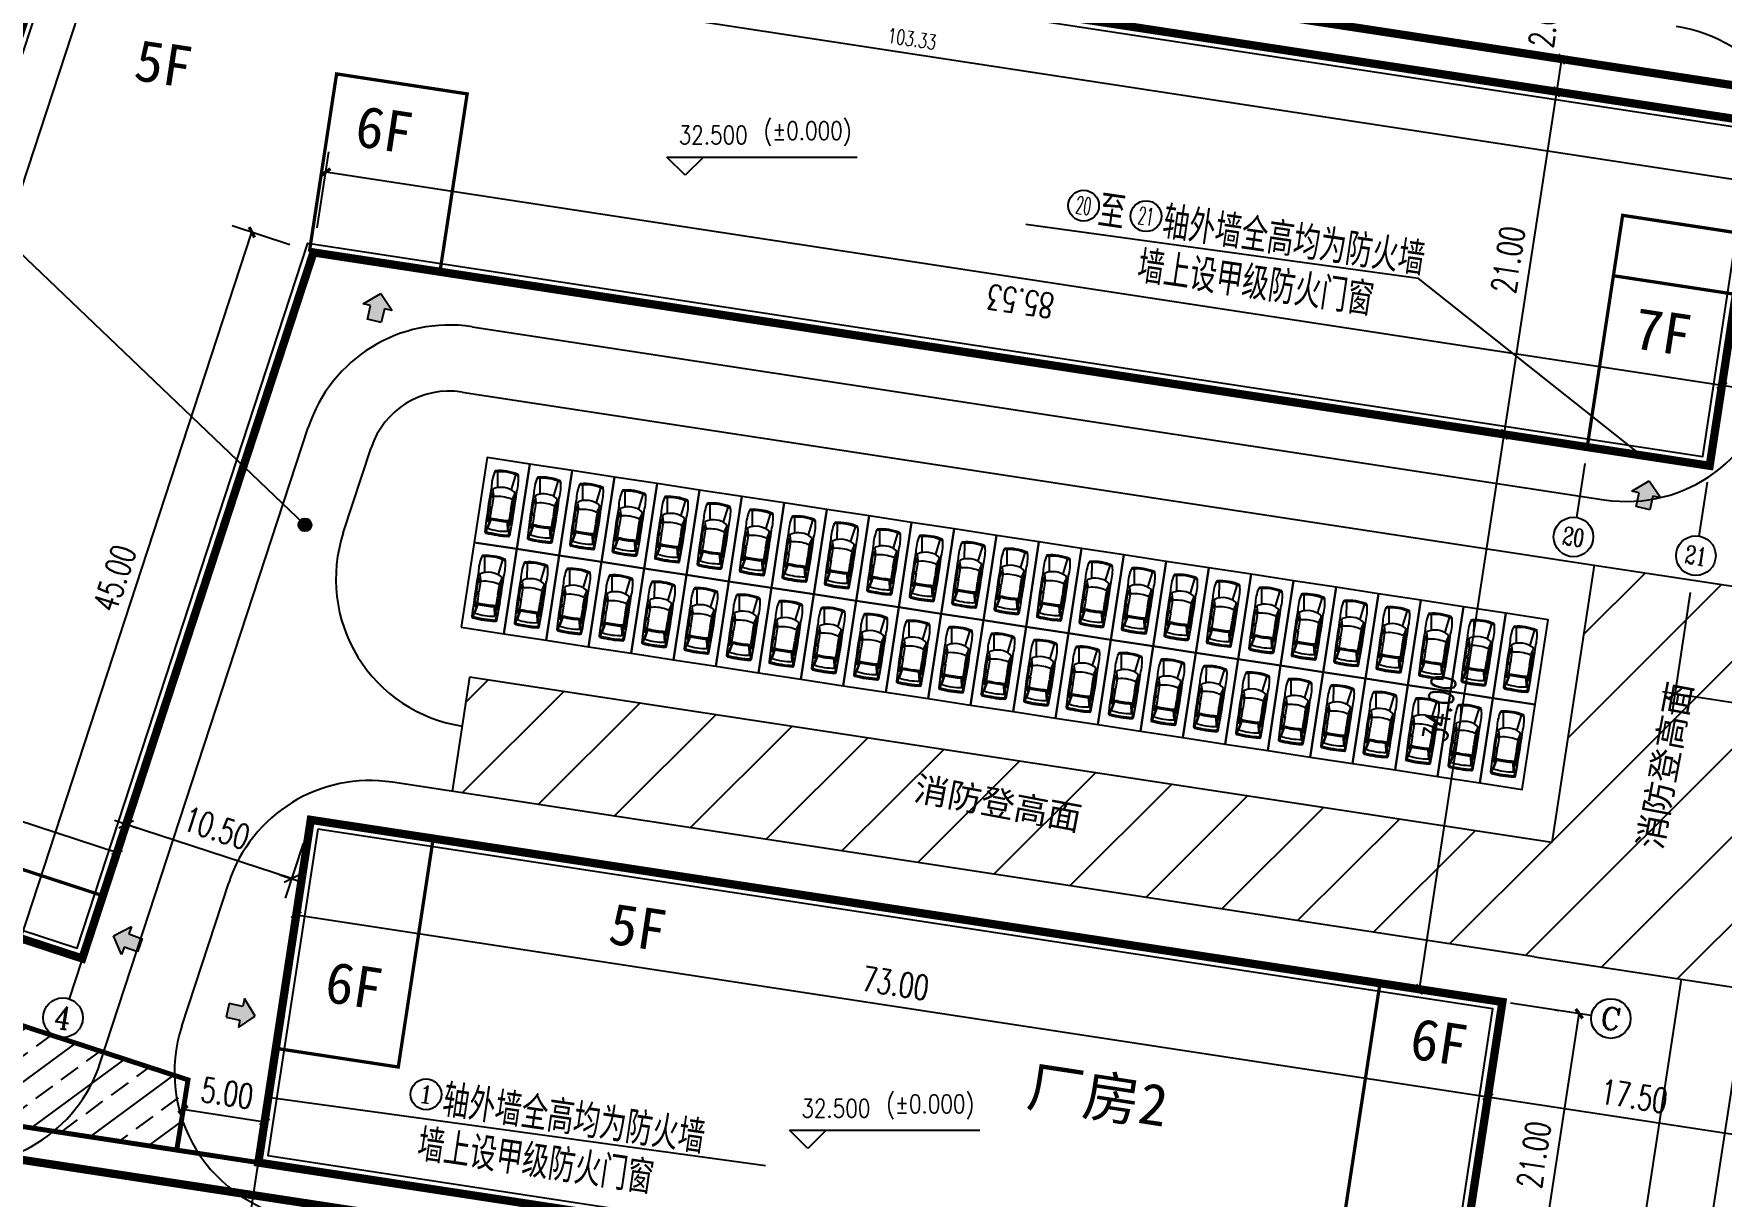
# Model space of a CAD drawing. Extents: x 367348645 to 367600945, y 521264746 to 521442946.
# Drawn here: x 367412817 to 367515007, y 521331347 to 521401762 of the extents above; entities that cross this region are included whole.
import ezdxf
from ezdxf.enums import TextEntityAlignment as Align

# ---------------------------------------------------------------- set-up
doc = ezdxf.new("R2010")
doc.units = 0
doc.header["$LTSCALE"] = 1000
doc.header["$MEASUREMENT"] = 0
doc.linetypes.add('DASH', pattern=[0.35, 0.25, -0.1])
for name, color, linetype in [('AXIS', 3, 'Continuous'), ('AXIS_TEXT', 7, 'Continuous'), ('MJZJ', 4, 'Continuous'), ('PKNG-TSRP', 83, 'Continuous'), ('PUB_DIM', 3, 'Continuous'), ('PUB_TEXT', 7, 'Continuous'), ('WALL', 255, 'Continuous'), ('WINDOW', 2, 'Continuous')]:
    doc.layers.add(name, color=color, linetype=linetype)
doc.styles.add('-宋体', font='SimSun.ttf', dxfattribs={"width": 0.8})
doc.styles.add('_HZTXT', font='txt.shx', dxfattribs={"width": 0.8, "bigfont": 'HZTXT.shx'})
doc.styles.add('_TCH_AXIS', font='COMPLEX', dxfattribs={"bigfont": 'GBCBIG'})
doc.styles.add('_TCH_DIM_T3', font='SIMPLEX', dxfattribs={"width": 0.705882, "bigfont": 'GBCBIG'})
doc.styles.add('COMPLEX', font='COMPLEX')
doc.styles.add('DIM_FONT', font='SIMPLEX', dxfattribs={"width": 0.7, "bigfont": 'GBCBIG'})
doc.styles.add('TQ', font='SIMHEI.TTF')
doc.dimstyles.new('_TCH_ARCH_MM_M&&500', dxfattribs={"dimtxt": 1487.5, "dimasz": 500, "dimexe": 1250, "dimexo": 1500, "dimgap": 631.25, "dimtad": 1, "dimlfac": 0.001, "dimzin": 0, "dimdsep": 46, "dimtxsty": '_TCH_DIM_T3', "dimblk": 'ARCHTICK', "dimcen": 0.09, "dimclrt": 7, "dimazin": 2, "dimtfac": 1, "dimtdec": 0, "dimtix": 1, "dimtmove": 2, "dimatfit": 3, "dimldrblk": 'ARCHTICK', "dimfxl": 1, "dimtolj": 1, "dimtzin": 0, "dimarcsym": 0})
doc.dimstyles.new('DIMN300', dxfattribs={"dimscale": 3, "dimtxt": 300, "dimasz": 1, "dimexe": 250, "dimexo": 300, "dimgap": 150, "dimtad": 1, "dimdec": 0, "dimzin": 0, "dimdsep": 46, "dimtxsty": 'DIM_FONT', "dimblk": '_DIMX', "dimcen": 0.09, "dimclrt": 7, "dimadec": 0, "dimazin": 0, "dimtfac": 1, "dimtdec": 0, "dimtix": 1, "dimtmove": 2, "dimatfit": 3, "dimldrblk": '_DIMX', "dimfxl": 1, "dimtolj": 1, "dimtzin": 0, "dimarcsym": 0})
doc.dimstyles.new('DIMN500', dxfattribs={"dimscale": 5, "dimtxt": 300, "dimasz": 1, "dimexe": 250, "dimexo": 300, "dimgap": 150, "dimtad": 1, "dimdec": 0, "dimzin": 0, "dimdsep": 46, "dimtxsty": 'DIM_FONT', "dimblk": '_DIMX', "dimcen": 0.09, "dimclrt": 7, "dimadec": 0, "dimazin": 0, "dimtfac": 1, "dimtdec": 0, "dimtix": 1, "dimtmove": 2, "dimatfit": 3, "dimldrblk": '_DIMX', "dimfxl": 1, "dimtolj": 1, "dimtzin": 0, "dimarcsym": 0})

# ---------------------------------------------------------------- blocks, each defined once
blk = doc.blocks.new('$车$00000001')
for p, q in [((-547, 1807, 0), (-416, 915, 0)), ((552, 1807, 0), (421, 915, 0)), ((-702, -406, 0), (-713, 540, 0)), ((-713, 540, 0), (-576, 195, 0)), ((-672, 697, 0), (-579, 391, 0)), ((-576, 195, 0), (-576, -323, 0)), ((715, 540, 0), (578, 195, 0)), ((578, 195, 0), (578, -323, 0)), ((672, 697, 0), (579, 391, 0)), ((703, -406, 0), (715, 540, 0)), ((-576, -323, 0), (-702, -406, 0)), ((-576, -378, 0), (-701, -460, 0)), ((-695, -1259, 0), (-701, -460, 0)), ((-576, -901, 0), (-695, -1259, 0)), ((-526, -986, 0), (-680, -1654, 0)), ((-576, -378, 0), (-576, -901, 0)), ((530, -985, 0), (683, -1654, 0)), ((578, -323, 0), (703, -406, 0)), ((578, -378, 0), (703, -460, 0)), ((578, -378, 0), (578, -901, 0)), ((578, -901, 0), (697, -1259, 0)), ((697, -1259, 0), (703, -460, 0)), ((-680, -1654, 0), (-680, -1837, 0)), ((-613, -1625, 0), (-502, -1066, 0)), ((615, -1625, 0), (504, -1066, 0)), ((683, -1654, 0), (683, -1837, 0))]:
    blk.add_line(p, q)
at = {"elevation": 0}
blk.add_lwpolyline([(-759, -1851, 0.3707945), (-687, -1929, 0.0503586), (687, -1929, 0.3707945), (759, -1851, 0.0137849), (781, 852, 0.0860866), (726, 1821, 0.274876), (668, 1882, 0.1151264), (-664, 1893, 0.278808), (-723, 1832, 0.0870699), (-781, 852, 0.0137849)], format="xyb", close=True, dxfattribs=at)
for centre, radius, start, end in [((-661, 1732, 0), 82.2, 107.81788, 168.39421), ((-21, -539, 0), 2441, 73.03471, 105.81411), ((664, 1718, 0), 82.2, 11.32486, 70.88258), ((-596, 720, 0), 78.6, 121.14552, 196.79837), ((0, -320, 0), 1277, 60.07742, 119.92258), ((-504, 414, 0), 78.6, 196.79837, 283.66308), ((0, -1777, 0), 2169, 77.06832, 102.93168), ((504, 414, 0), 78.6, 256.33692, 343.20163), ((596, 720, 0), 78.6, 343.20163, 58.85448), ((0, 5836, 0), 6842, 265.59188, 274.44072), ((-643, -1747, 0), 121, 184.39871, 237.52881), ((0, 4897, 0), 6783, 264.01419, 275.98581), ((0, 1755, 0), 3436, 259.68972, 280.31028), ((0, 5792, 0), 6876, 265.79714, 274.20286), ((643, -1747, 0), 121, 302.47119, 355.60129)]:
    blk.add_arc(centre, radius, start, end)
blk = doc.blocks.new('_ArchTick')
at = {"color": 0, "linetype": 'ByBlock', "const_width": 0.4}
blk.add_lwpolyline([(-0.5, -0.5), (0.5, 0.5)], dxfattribs=at)
blk = doc.blocks.new('*D12')
at = {"color": 0, "linetype": 'ByBlock'}
for p, q in [((366584326, 521074748), (366586351, 521080934)), ((366585962, 521079746), (366605920, 521073214)), ((366604284, 521068215), (366606309, 521074402))]:
    blk.add_line(p, q, dxfattribs=at)
at = {"layer": 'Defpoints', "color": 0, "linetype": 'ByBlock'}
for p in [(366583859, 521073322), (366605920, 521073214), (366603818, 521066790)]:
    blk.add_point(p, dxfattribs=at)
at = {"color": 0, "linetype": 'ByBlock', "xscale": 500, "yscale": 500, "zscale": 500}
for p, rotation in [((366585962, 521079746), 161.8760520967968), ((366605920, 521073214), 341.8760520967968)]:
    blk.add_blockref('_ArchTick', p, dxfattribs=dict(at, rotation=rotation))
at = {"color": 7, "linetype": 'ByBlock', "insert": (366596369, 521077787), "char_height": 1487.5, "attachment_point": 5, "rotation": 341.87605, "style": '_TCH_DIM_T3'}
blk.add_mtext('\\A1;21.00', dxfattribs=at)
blk = doc.blocks.new('*D13')
at = {"color": 0, "linetype": 'ByBlock'}
for p, q in [((366616390, 521110024), (366612898, 521111167)), ((366600088, 521068011), (366614086, 521110778)), ((366602392, 521067256), (366598900, 521068399))]:
    blk.add_line(p, q, dxfattribs=at)
at = {"layer": 'Defpoints', "color": 0, "linetype": 'ByBlock'}
for p in [(366614086, 521110778), (366617816, 521109557), (366603818, 521066790)]:
    blk.add_point(p, dxfattribs=at)
at = {"color": 0, "linetype": 'ByBlock', "xscale": 500, "yscale": 500, "zscale": 500}
for p, rotation in [((366614086, 521110778), 71.87605209660475), ((366600088, 521068011), 251.8760520966048)]:
    blk.add_blockref('_ArchTick', p, dxfattribs=dict(at, rotation=rotation))
at = {"color": 7, "linetype": 'ByBlock', "insert": (366605780, 521089822), "char_height": 1487.5, "attachment_point": 5, "rotation": 71.87605, "style": '_TCH_DIM_T3'}
blk.add_mtext('\\A1;45.00', dxfattribs=at)
blk = doc.blocks.new('*D14')
at = {"color": 0, "linetype": 'ByBlock'}
for p, q in [((366618042, 521111040), (366618748, 521115657)), ((366703109, 521101498), (366618559, 521114421)), ((366702592, 521098116), (366703298, 521102734))]:
    blk.add_line(p, q, dxfattribs=at)
at = {"layer": 'Defpoints', "color": 0, "linetype": 'ByBlock'}
for p in [(366618559, 521114421), (366617816, 521109557), (366702365, 521096634)]:
    blk.add_point(p, dxfattribs=at)
at = {"color": 0, "linetype": 'ByBlock', "xscale": 500, "yscale": 500, "zscale": 500}
for p, rotation in [((366618559, 521114421), 171.3095278682169), ((366703109, 521101498), 351.3095278682169)]:
    blk.add_blockref('_ArchTick', p, dxfattribs=dict(at, rotation=rotation))
at = {"color": 7, "linetype": 'ByBlock', "insert": (366660626, 521106600), "char_height": 1487.5, "attachment_point": 5, "rotation": 171.30953, "style": '_TCH_DIM_T3'}
blk.add_mtext('\\A1;85.53', dxfattribs=at)
blk = doc.blocks.new('*D15')
at = {"color": 0, "linetype": 'ByBlock'}
for p, q in [((366702592, 521098116), (366703298, 521102734)), ((366733753, 521096814), (366703109, 521101498)), ((366733236, 521093432), (366733942, 521098049))]:
    blk.add_line(p, q, dxfattribs=at)
at = {"layer": 'Defpoints', "color": 0, "linetype": 'ByBlock'}
for p in [(366703109, 521101498), (366702365, 521096634), (366733010, 521091950)]:
    blk.add_point(p, dxfattribs=at)
at = {"color": 0, "linetype": 'ByBlock', "xscale": 500, "yscale": 500, "zscale": 500}
for p, rotation in [((366703109, 521101498), 171.309527868228), ((366733753, 521096814), 351.309527868228)]:
    blk.add_blockref('_ArchTick', p, dxfattribs=dict(at, rotation=rotation))
at = {"color": 7, "linetype": 'ByBlock', "insert": (366718223, 521097797), "char_height": 1487.5, "attachment_point": 5, "rotation": 171.30953, "style": '_TCH_DIM_T3'}
blk.add_mtext('\\A1;31.00', dxfattribs=at)
blk = doc.blocks.new('*D17')
at = {"color": 0, "linetype": 'ByBlock'}
for p, q in [((367503230, 521321647), (367506403, 521342406)), ((367504920, 521342632), (367505167, 521342595)), ((367504713, 521321420), (367504466, 521321458))]:
    blk.add_line(p, q, dxfattribs=at)
at = {"layer": 'Defpoints', "color": 0, "linetype": 'ByBlock'}
for p in [(367506403, 521342406), (367506403, 521342406), (367503230, 521321647)]:
    blk.add_point(p, dxfattribs=at)
at = {"color": 0, "linetype": 'ByBlock', "xscale": 500, "yscale": 500, "zscale": 500}
for p, rotation in [((367506403, 521342406), 81.30952786813506), ((367503230, 521321647), 261.3095278681351)]:
    blk.add_blockref('_ArchTick', p, dxfattribs=dict(at, rotation=rotation))
at = {"color": 7, "linetype": 'ByBlock', "insert": (367503663, 521333861), "char_height": 1487.5, "attachment_point": 5, "rotation": 81.30953, "style": '_TCH_DIM_T3'}
blk.add_mtext('\\A1;21.00', dxfattribs=at)
blk = doc.blocks.new('*D18')
at = {"color": 0, "linetype": 'ByBlock'}
for p, q in [((366684793, 521064925), (366689931, 521098534)), ((366691413, 521098308), (366691166, 521098345)), ((366686276, 521064698), (366686029, 521064736))]:
    blk.add_line(p, q, dxfattribs=at)
at = {"layer": 'Defpoints', "color": 0, "linetype": 'ByBlock'}
for p in [(366689931, 521098534), (366689931, 521098534), (366684793, 521064925)]:
    blk.add_point(p, dxfattribs=at)
at = {"color": 0, "linetype": 'ByBlock', "xscale": 500, "yscale": 500, "zscale": 500}
for p, rotation in [((366689931, 521098534), 81.30952786821844), ((366684793, 521064925), 261.3095278682184)]:
    blk.add_blockref('_ArchTick', p, dxfattribs=dict(at, rotation=rotation))
at = {"color": 7, "linetype": 'ByBlock', "insert": (366686003, 521081937), "char_height": 1487.5, "attachment_point": 5, "rotation": 81.30953, "style": '_TCH_DIM_T3'}
blk.add_mtext('\\A1;34.00', dxfattribs=at)
blk = doc.blocks.new('*D19')
at = {"color": 0, "linetype": 'ByBlock'}
for p, q in [((366689931, 521098534), (366693104, 521119293)), ((366691621, 521119520), (366691868, 521119482)), ((366688448, 521098761), (366688695, 521098723))]:
    blk.add_line(p, q, dxfattribs=at)
at = {"layer": 'Defpoints', "color": 0, "linetype": 'ByBlock'}
for p in [(366693104, 521119293), (366693104, 521119293), (366689931, 521098534)]:
    blk.add_point(p, dxfattribs=at)
at = {"color": 0, "linetype": 'ByBlock', "xscale": 500, "yscale": 500, "zscale": 500}
for p, rotation in [((366693104, 521119293), 81.30952786829295), ((366689931, 521098534), 261.3095278682929)]:
    blk.add_blockref('_ArchTick', p, dxfattribs=dict(at, rotation=rotation))
at = {"color": 7, "linetype": 'ByBlock', "insert": (366690158, 521109121), "char_height": 1487.5, "attachment_point": 5, "rotation": 81.30953, "style": '_TCH_DIM_T3'}
blk.add_mtext('\\A1;21.00', dxfattribs=at)
blk = doc.blocks.new('*D20')
at = {"color": 0, "linetype": 'ByBlock'}
for p, q in [((366691923, 521121497), (366692170, 521121459)), ((366693104, 521119293), (366693406, 521121270)), ((366691621, 521119520), (366691868, 521119482))]:
    blk.add_line(p, q, dxfattribs=at)
at = {"layer": 'Defpoints', "color": 0, "linetype": 'ByBlock'}
for p in [(366693406, 521121270), (366693406, 521121270), (366693104, 521119293)]:
    blk.add_point(p, dxfattribs=at)
at = {"color": 0, "linetype": 'ByBlock', "xscale": 500, "yscale": 500, "zscale": 500}
for p, rotation in [((366693406, 521121270), 81.30952786803563), ((366693104, 521119293), 261.3095278680356)]:
    blk.add_blockref('_ArchTick', p, dxfattribs=dict(at, rotation=rotation))
at = {"color": 7, "linetype": 'ByBlock', "insert": (366692364, 521123554), "char_height": 1487.5, "attachment_point": 5, "rotation": 81.30953, "style": '_TCH_DIM_T3'}
blk.add_mtext('\\A1;2.00', dxfattribs=at)
blk = doc.blocks.new('*D21')
at = {"color": 0, "linetype": 'ByBlock'}
for p, q in [((366610210, 521059591), (366609725, 521056418)), ((366615153, 521058836), (366614668, 521055663)), ((366609914, 521057654), (366614857, 521056898))]:
    blk.add_line(p, q, dxfattribs=at)
at = {"layer": 'Defpoints', "color": 0, "linetype": 'ByBlock'}
for p in [(366610437, 521061074), (366615380, 521060319), (366614857, 521056898)]:
    blk.add_point(p, dxfattribs=at)
at = {"color": 0, "linetype": 'ByBlock', "xscale": 500, "yscale": 500, "zscale": 500}
for p, rotation in [((366609914, 521057654), 171.3092696684584), ((366614857, 521056898), 351.3092696684584)]:
    blk.add_blockref('_ArchTick', p, dxfattribs=dict(at, rotation=rotation))
at = {"color": 7, "linetype": 'ByBlock', "insert": (366612593, 521058635), "char_height": 1487.5, "attachment_point": 5, "rotation": 351.30927, "style": '_TCH_DIM_T3'}
blk.add_mtext('\\A1;5.00', dxfattribs=at)
blk = doc.blocks.new('*D23')
at = {"color": 0, "linetype": 'ByBlock'}
for p, q in [((366617350, 521073210), (366616585, 521068207)), ((366616774, 521069442), (366688936, 521058413)), ((366689512, 521062181), (366688747, 521057177))]:
    blk.add_line(p, q, dxfattribs=at)
at = {"layer": 'Defpoints', "color": 0, "linetype": 'ByBlock'}
for p in [(366617577, 521074693), (366689739, 521063663), (366688936, 521058413)]:
    blk.add_point(p, dxfattribs=at)
at = {"color": 0, "linetype": 'ByBlock', "xscale": 500, "yscale": 500, "zscale": 500}
for p, rotation in [((366616774, 521069442), 171.3096467844055), ((366688936, 521058413), 351.3096467844054)]:
    blk.add_blockref('_ArchTick', p, dxfattribs=dict(at, rotation=rotation))
at = {"color": 7, "linetype": 'ByBlock', "insert": (366653063, 521065287), "char_height": 1487.5, "attachment_point": 5, "rotation": 351.30965, "style": '_TCH_DIM_T3'}
blk.add_mtext('\\A1;73.00', dxfattribs=at)
blk = doc.blocks.new('*D24')
at = {"color": 0, "linetype": 'ByBlock'}
for p, q in [((366689512, 521062181), (366688747, 521057177)), ((366706811, 521059536), (366706046, 521054533)), ((366688936, 521058413), (366706235, 521055769))]:
    blk.add_line(p, q, dxfattribs=at)
at = {"layer": 'Defpoints', "color": 0, "linetype": 'ByBlock'}
for p in [(366689739, 521063663), (366707038, 521061019), (366706235, 521055769)]:
    blk.add_point(p, dxfattribs=at)
at = {"color": 0, "linetype": 'ByBlock', "xscale": 500, "yscale": 500, "zscale": 500}
for p, rotation in [((366688936, 521058413), 171.3096467845225), ((366706235, 521055769), 351.3096467845224)]:
    blk.add_blockref('_ArchTick', p, dxfattribs=dict(at, rotation=rotation))
at = {"color": 7, "linetype": 'ByBlock', "insert": (366697793, 521058450), "char_height": 1487.5, "attachment_point": 5, "rotation": 351.30965, "style": '_TCH_DIM_T3'}
blk.add_mtext('\\A1;17.50', dxfattribs=at)
blk = doc.blocks.new('*D31')
at = {"color": 0, "linetype": 'ByBlock'}
for p, q in [((367388507, 521335641), (367387543, 521329336)), ((367387732, 521330571), (367535335, 521308009)), ((367536110, 521313080), (367535146, 521306774))]:
    blk.add_line(p, q, dxfattribs=at)
at = {"layer": 'Defpoints', "color": 0, "linetype": 'ByBlock'}
for p in [(367388734, 521337124), (367536337, 521314562), (367535335, 521308009)]:
    blk.add_point(p, dxfattribs=at)
at = {"color": 0, "linetype": 'ByBlock', "xscale": 500, "yscale": 500, "zscale": 500}
for p, rotation in [((367387732, 521330571), 171.3092696684677), ((367535335, 521308009), 351.3092696684677)]:
    blk.add_blockref('_ArchTick', p, dxfattribs=dict(at, rotation=rotation))
at = {"color": 7, "linetype": 'ByBlock', "insert": (367470240, 521319446), "char_height": 1487.5, "attachment_point": 5, "rotation": 351.30927, "style": '_TCH_DIM_T3'}
blk.add_mtext('\\A1;149.32', dxfattribs=at)
blk = doc.blocks.new('*D32')
at = {"color": 0, "linetype": 'ByBlock'}
for p, q in [((367409385, 521415695), (367402429, 521394444)), ((367412535, 521414664), (367408197, 521416084)), ((367389323, 521354401), (367400746, 521389300)), ((367392473, 521353370), (367388135, 521354790))]:
    blk.add_line(p, q, dxfattribs=at)
at = {"layer": 'Defpoints', "color": 0, "linetype": 'ByBlock'}
for p in [(367409385, 521415695), (367413961, 521414197), (367393899, 521352903)]:
    blk.add_point(p, dxfattribs=at)
at = {"color": 0, "linetype": 'ByBlock', "xscale": 500, "yscale": 500, "zscale": 500}
for p, rotation in [((367409385, 521415695), 71.87605209656064), ((367389323, 521354401), 251.8760520965606)]:
    blk.add_blockref('_ArchTick', p, dxfattribs=dict(at, rotation=rotation))
at = {"color": 7, "linetype": 'ByBlock', "insert": (367400849, 521392113), "char_height": 1487.5, "attachment_point": 5, "rotation": 71.87605, "style": '_TCH_DIM_T3'}
blk.add_mtext('\\A1;64.49', dxfattribs=at)
blk = doc.blocks.new('*D35')
at = {"color": 0, "linetype": 'ByBlock'}
for p, q in [((366602248, 521136721), (366603026, 521141813)), ((366602837, 521140577), (366737301, 521120024)), ((366736712, 521116168), (366737490, 521121260))]:
    blk.add_line(p, q, dxfattribs=at)
at = {"layer": 'Defpoints', "color": 0, "linetype": 'ByBlock'}
for p in [(366602021, 521135239), (366737301, 521120024), (366736485, 521114686)]:
    blk.add_point(p, dxfattribs=at)
at = {"color": 0, "linetype": 'ByBlock', "xscale": 500, "yscale": 500, "zscale": 500}
for p, rotation in [((366602837, 521140577), 171.3095278682207), ((366737301, 521120024), 351.3095278682207)]:
    blk.add_blockref('_ArchTick', p, dxfattribs=dict(at, rotation=rotation))
at = {"color": 7, "linetype": 'ByBlock', "insert": (366670277, 521131660), "char_height": 1487.5, "attachment_point": 5, "rotation": 351.30953, "style": '_TCH_DIM_T3'}
blk.add_mtext('\\A1;136.03', dxfattribs=at)
blk = doc.blocks.new('_DIMX')
blk.add_line((-150, 0), (150, 0))
blk.add_lwpolyline([(-70, -70), (70, 70)])
blk = doc.blocks.new('*D36')
at = {"color": 0, "linetype": 'ByBlock'}
for p, q in [((367416190, 521411684), (367418864, 521410809)), ((367418150, 521411039), (367398617, 521351362)), ((367396655, 521352001), (367399329, 521351126))]:
    blk.add_line(p, q, dxfattribs=at)
at = {"layer": 'Defpoints', "color": 0, "linetype": 'ByBlock'}
for p in [(367415334, 521411964), (367395799, 521352281), (367398616, 521351359)]:
    blk.add_point(p, dxfattribs=at)
at = {"color": 0, "linetype": 'ByBlock', "xscale": 3, "yscale": 3, "zscale": 3}
for p, rotation in [((367418151, 521411042), 71.87605209644578), ((367398616, 521351359), 251.8760520964458)]:
    blk.add_blockref('_DIMX', p, dxfattribs=dict(at, rotation=rotation))
at = {"color": 7, "linetype": 'ByBlock', "insert": (367407528, 521381481), "char_height": 900, "attachment_point": 5, "rotation": 71.87605, "style": 'DIM_FONT'}
blk.add_mtext('\\A1;62.80', dxfattribs=at)
blk = doc.blocks.new('*D37')
at = {"color": 0, "linetype": 'ByBlock'}
for p, q in [((367415198, 521411074), (367414671, 521407626)), ((367516926, 521392754), (367414788, 521408366)), ((367517342, 521395461), (367516815, 521392012))]:
    blk.add_line(p, q, dxfattribs=at)
at = {"layer": 'Defpoints', "color": 0, "linetype": 'ByBlock'}
for p in [(367415334, 521411964), (367414785, 521408367), (367517478, 521396351)]:
    blk.add_point(p, dxfattribs=at)
at = {"color": 0, "linetype": 'ByBlock', "xscale": 3, "yscale": 3, "zscale": 3}
for p, rotation in [((367414785, 521408367), 171.3092696683461), ((367516928, 521392754), 351.3092696683461)]:
    blk.add_blockref('_DIMX', p, dxfattribs=dict(at, rotation=rotation))
at = {"color": 7, "linetype": 'ByBlock', "insert": (367465993, 521401450), "char_height": 900, "attachment_point": 5, "rotation": 351.30927, "style": 'DIM_FONT'}
blk.add_mtext('\\A1;103.33', dxfattribs=at)
blk = doc.blocks.new('_AXISO')
blk.add_circle((0, 0), 0.5)
at = {"layer": 'AXIS_TEXT', "style": 'COMPLEX', "width": 1.041667}
blk.add_attdef('A', text='', height=0.56, dxfattribs=at).set_placement((-0.25, -0.28), (0.25, -0.28), align=Align.FIT)
blk = doc.blocks.new('*D38')
at = {"color": 0, "linetype": 'ByBlock'}
for p, q in [((367513131, 521367913), (367512005, 521360546)), ((367523017, 521366402), (367521890, 521359035)), ((367522074, 521360271), (367512199, 521361780))]:
    blk.add_line(p, q, dxfattribs=at)
at = {"layer": 'Defpoints', "color": 0, "linetype": 'ByBlock'}
for p in [(367513358, 521369396), (367523243, 521367885), (367512194, 521361781)]:
    blk.add_point(p, dxfattribs=at)
at = {"color": 0, "linetype": 'ByBlock', "xscale": 5, "yscale": 5, "zscale": 5}
for p, rotation in [((367512194, 521361781), 171.3092696691357), ((367522079, 521360270), 351.3092696691357)]:
    blk.add_blockref('_DIMX', p, dxfattribs=dict(at, rotation=rotation))
at = {"color": 7, "linetype": 'ByBlock', "insert": (367517363, 521362508), "char_height": 1500, "attachment_point": 5, "rotation": 351.30927, "style": 'DIM_FONT'}
blk.add_mtext('\\A1;10.00', dxfattribs=at)
blk = doc.blocks.new('*D39')
at = {"color": 0, "linetype": 'ByBlock'}
for p, q in [((367419112, 521355998), (367418025, 521352677)), ((367428423, 521350589), (367418419, 521353864)), ((367429126, 521352721), (367428039, 521349400))]:
    blk.add_line(p, q, dxfattribs=at)
at = {"layer": 'Defpoints', "color": 0, "linetype": 'ByBlock'}
for p in [(367419579, 521357424), (367429592, 521354146), (367418414, 521353865)]:
    blk.add_point(p, dxfattribs=at)
at = {"color": 0, "linetype": 'ByBlock', "xscale": 5, "yscale": 5, "zscale": 5}
for p, rotation in [((367418414, 521353865), 161.8760520966734), ((367428428, 521350588), 341.8760520966734)]:
    blk.add_blockref('_DIMX', p, dxfattribs=dict(at, rotation=rotation))
at = {"color": 7, "linetype": 'ByBlock', "insert": (367423888, 521353652), "char_height": 1500, "attachment_point": 5, "rotation": 341.87605, "style": 'DIM_FONT'}
blk.add_mtext('\\A1;10.50', dxfattribs=at)

msp = doc.modelspace()

# ---------------------------------------------------------------- hatches: boundary and pattern name
msp.add_hatch(color=256).paths.add_polyline_path([(367428848.176, 521372017.605, 1), (367429626.727, 521372017.605, 1)])
h = msp.add_hatch()
h.set_pattern_fill('ANSI31', color=9, scale=30000, style=0)
h.set_pattern_definition([(45, (-462559.2, 3448.6), (-2651.65043, 2651.65043), [])])
h.paths.add_polyline_path([(367520167.184, 521367615.008), (367507316.721, 521369579.278), (367504747.829, 521352774.894), (367439206.413, 521362792.847), (367438148.753, 521355873.211), (367503690.025, 521345855.281), (367516540.822, 521343890.96)])
h.paths.add_polyline_path([(367512033.001, 521351810.356), (367514145.077, 521363029.955), (367511221.43, 521363580.329), (367509109.353, 521352360.729)], flags=24)
h.paths.add_polyline_path([(367465573.546, 521354714.197), (367476793.145, 521352602.12), (367477343.518, 521355525.768), (367466123.919, 521357637.844)], flags=24)
h = msp.add_hatch()
h.set_pattern_fill('ANSI33', color=6, scale=800)
h.set_pattern_definition([(36.31, (367391368.8, 521338744.7), (-1504.06, 2046.8), []), (36.31, (367393144.3, 521338473.4), (-1504.06, 2046.8), [1270, -635])])
h.paths.add_polyline_path([(367394248.336, 521347542.146), (367391368.833, 521338744.749), (367421476.713, 521334142.783), (367422157.975, 521338396.577)])
h.paths.add_polyline_path([(367394950.265, 521340055.943), (367414022.526, 521337140.635), (367414765.225, 521341999.454), (367395692.964, 521344914.762)], flags=24)
at = {"layer": 'WINDOW'}
for points in [[(367433218.777, 521385298.172), (367433028.545, 521384467.453), (367433857.573, 521384277.608), (367434047.806, 521385108.326), (367434520.611, 521385000.055), (367433828.156, 521386024.431), (367432765.402, 521385401.994)], [(367510039.105, 521373952.611), (367509848.873, 521373121.892), (367510677.901, 521372932.047), (367510868.134, 521373762.765), (367511340.939, 521373654.494), (367510648.484, 521374678.87), (367509585.73, 521374056.432)], [(367418287.271, 521346436.139), (367419090.024, 521346150.012), (367419375.569, 521346951.133), (367418572.815, 521347237.259), (367418735.665, 521347694.148), (367417637.303, 521347126.31), (367418131.114, 521345998.026)], [(367425304.455, 521342014.943), (367425207.229, 521341560.108), (367426220.05, 521342260.871), (367425583.631, 521343320.97), (367425482.238, 521342846.642), (367424648.845, 521343024.788), (367424471.061, 521342193.089)]]:
    msp.add_hatch(color=256, dxfattribs=at).paths.add_polyline_path(points)

# ---------------------------------------------------------------- linework, layer by layer
for p, q in [((367429237.451, 521372017.605), (367394085.448, 521405571.069)), ((367514305.265, 521375592.37), (367517478.384, 521396351.255)), ((367496683.404, 521386938.182), (367472902.148, 521390200.758)), ((367429755.857, 521388515.859), (367415757.541, 521345748.498)), ((367514305.265, 521375592.37), (367429755.857, 521388515.859)), ((367510338.873, 521376092.953), (367496683.404, 521386938.182)), ((367429592.428, 521354146.197), (367501754.34, 521343116.306)), ((367426343.868, 521332893.768), (367429516.878, 521353651.937)), ((367498505.708, 521321863.403), (367501678.79, 521342622.047)), ((367457125.651, 521333190.077), (367427020.481, 521337320.237))]:
    msp.add_line(p, q)
at = {"color": 3}
for p, q in [((367523793.614, 521391339.511), (367513821.028, 521326097.773)), ((367439356.513, 521384013.543), (367507920.889, 521373533.387)), ((367438752.127, 521380059.467), (367507316.721, 521369579.278)), ((367416845.401, 521339428.088), (367429443.173, 521377916.535)), ((367431559.508, 521371523.626), (367433244.716, 521376672.24)), ((367507316.721, 521369579.278), (367504747.829, 521352774.894)), ((367507316.721, 521369579.278), (367520167.184, 521367615.008)), ((367439206.413, 521362792.847), (367438148.753, 521355873.211)), ((367504747.829, 521352774.894), (367439206.413, 521362792.847)), ((367503690.025, 521345855.281), (367434535.388, 521356425.511)), ((367421784.022, 521341657.767), (367424622.066, 521350328.5)), ((367503690.025, 521345855.281), (367516540.822, 521343890.96)), ((367512586.749, 521344495.364), (367509866.933, 521326702.033))]:
    msp.add_line(p, q, dxfattribs=at)
at = {"linetype": 'Continuous'}
for p, q in [((367432765.402, 521385401.994), (367433828.156, 521386024.431)), ((367433828.156, 521386024.431), (367434520.611, 521385000.055)), ((367433218.777, 521385298.172), (367432765.402, 521385401.994)), ((367433027.422, 521384462.551), (367433218.777, 521385298.172)), ((367434047.806, 521385108.326), (367433856.451, 521384272.706)), ((367434520.611, 521385000.055), (367434047.806, 521385108.326)), ((367433862.963, 521384276.374), (367433027.458, 521384467.702)), ((367509585.73, 521374056.432), (367510648.484, 521374678.87)), ((367510648.484, 521374678.87), (367511340.939, 521373654.494)), ((367510039.105, 521373952.611), (367509585.73, 521374056.432)), ((367509847.75, 521373116.99), (367510039.105, 521373952.611)), ((367510868.134, 521373762.765), (367510676.779, 521372927.145)), ((367511340.939, 521373654.494), (367510868.134, 521373762.765)), ((367510683.291, 521372930.813), (367509847.786, 521373122.141)), ((367417637.303, 521347126.31), (367418735.665, 521347694.148)), ((367418131.114, 521345998.026), (367417637.303, 521347126.31)), ((367418735.665, 521347694.148), (367418572.815, 521347237.259)), ((367418572.815, 521347237.259), (367419380.306, 521346949.444)), ((367419377.425, 521346956.341), (367419089.65, 521346148.962)), ((367418287.271, 521346436.139), (367418131.114, 521345998.026)), ((367419094.762, 521346148.324), (367418287.271, 521346436.139)), ((367424650, 521343030.195), (367424470.828, 521342191.999)), ((367425482.238, 521342846.642), (367424643.927, 521343025.839)), ((367425583.631, 521343320.97), (367425482.238, 521342846.642)), ((367426220.05, 521342260.871), (367425583.631, 521343320.97)), ((367424466.143, 521342194.141), (367425304.455, 521342014.943)), ((367425207.229, 521341560.108), (367426220.05, 521342260.871)), ((367425304.455, 521342014.943), (367425207.229, 521341560.108))]:
    msp.add_line(p, q, dxfattribs=at)
at = {"color": 1, "linetype": 'DASH', "ltscale": 5, "const_width": 500}
msp.add_lwpolyline([(367548425.014, 521393644.251), (367536337.014, 521314563.251), (367388734.014, 521337124.251), (367413961.014, 521414197.251)], close=True, dxfattribs=at)
at = {"color": 2, "linetype": 'DASH', "ltscale": 5, "const_width": 300}
for points in [[(367546145.774, 521391969.407), (367534662.177, 521316842.476), (367391368.833, 521338744.749), (367415334.479, 521411964.086)], [(367391368.833, 521338744.749), (367421476.713, 521334142.783), (367422157.975, 521338396.577), (367394248.336, 521347542.146)]]:
    msp.add_lwpolyline(points, close=True, dxfattribs=at)
at = {"color": 4, "const_width": 500}
for points in [[(367517478.384, 521396351.255), (367415334.479, 521411964.086), (367395799.44, 521352281.045), (367415757.541, 521345748.498), (367429755.857, 521388515.859), (367514305.265, 521375592.37)], [(367429592.428, 521354146.197), (367426419.31, 521333387.311), (367498581.221, 521322357.421), (367501754.34, 521343116.306)]]:
    msp.add_lwpolyline(points, close=True, dxfattribs=at)
msp.add_lwpolyline([(367534662.178, 521316842.479), (367546145.774, 521391969.407), (367415334.479, 521411964.086), (367395799.44, 521352281.045), (367415757.541, 521345748.498)])
for points in [[(367516908.574, 521395932.544), (367415677.845, 521411405.795), (367396430.169, 521352600.701), (367415437.885, 521346379.228), (367429412.491, 521389074.15), (367513886.556, 521376162.177)], [(367430011.138, 521353576.39), (367426989.12, 521333806.023), (367498162.512, 521322927.228), (367501184.53, 521342697.594)]]:
    msp.add_lwpolyline(points, close=True)
at = {"color": 4, "const_width": 200}
for points in [[(367516449.797, 521389630.409), (367509035.895, 521390763.571), (367508476.868, 521387106.046)], [(367515890.77, 521385972.884), (367508476.868, 521387106.046), (367506890.441, 521376726.583)], [(367417001.657, 521349550.099), (367401510.21, 521354619.846), (367400266.12, 521350818.592)], [(367437006.316, 521353012.94), (367434890.911, 521339173.732), (367427477.107, 521340306.926)], [(367499639.019, 521329277.036), (367492225.033, 521330410.257), (367494340.453, 521344249.563)]]:
    msp.add_lwpolyline(points, dxfattribs=at)
msp.add_circle((367429237.451, 521372017.605), 389.276)
at = {"color": 3}
for centre, radius, start, end in [((367510942.867, 521393303.76), 13000, 351.30926967, 81.30952787), ((367510942.867, 521393303.76), 9000, 351.30926967, 81.30952787), ((367437996.645, 521375116.871), 9000, 81.30952787, 161.8760521), ((367509280.757, 521382430.059), 9000, 261.30952787, 351.30926967), ((367437996.645, 521375116.871), 5000, 81.30952787, 161.8760521), ((367440112.98, 521368723.963), 9000, 161.8760521, 261.30964678), ((367433175.538, 521347528.837), 9000, 81.30964678, 161.8760521), ((367430337.494, 521338858.104), 9000, 161.8760521, 261.30964678), ((367408291.929, 521342227.751), 9000, 261.30964678, 341.8760521)]:
    msp.add_arc(centre, radius, start, end, dxfattribs=at)
at = {"layer": 'AXIS'}
for p, q in [((367506738.968, 521375738.428), (367506239.211, 521372468.687)), ((367514153.928, 521374605.104), (367513654.172, 521371335.363)), ((367418690.074, 521354707.909), (367414957.283, 521343303.249)), ((367507134.336, 521342294.103), (367502245.104, 521343041.297)), ((367425508.679, 521327428.772), (367427321.739, 521339291.015))]:
    msp.add_line(p, q, dxfattribs=at)
at = {"layer": 'PKNG-TSRP'}
for points in [[(367439492.838, 521370950.081), (367442062.988, 521370557.23), (367442848.689, 521375697.529), (367440278.54, 521376090.38)], [(367442062.988, 521370557.23), (367444633.137, 521370164.38), (367445418.839, 521375304.679), (367442848.689, 521375697.529)], [(367444633.137, 521370164.38), (367447203.287, 521369771.529), (367447988.988, 521374911.828), (367445418.839, 521375304.679)], [(367447203.287, 521369771.529), (367449773.436, 521369378.678), (367450559.138, 521374518.977), (367447988.988, 521374911.828)], [(367449773.436, 521369378.678), (367452343.585, 521368985.827), (367453129.287, 521374126.126), (367450559.138, 521374518.977)], [(367452343.585, 521368985.827), (367454913.735, 521368592.977), (367455699.436, 521373733.276), (367453129.287, 521374126.126)], [(367454913.735, 521368592.977), (367457483.884, 521368200.126), (367458269.586, 521373340.425), (367455699.436, 521373733.276)], [(367457483.884, 521368200.126), (367460054.034, 521367807.275), (367460839.735, 521372947.574), (367458269.586, 521373340.425)], [(367460054.034, 521367807.275), (367462624.183, 521367414.424), (367463409.885, 521372554.723), (367460839.735, 521372947.574)], [(367462624.183, 521367414.424), (367465194.333, 521367021.574), (367465980.034, 521372161.873), (367463409.885, 521372554.723)], [(367465194.333, 521367021.574), (367467764.482, 521366628.723), (367468550.184, 521371769.022), (367465980.034, 521372161.873)], [(367467764.482, 521366628.723), (367470334.632, 521366235.872), (367471120.333, 521371376.171), (367468550.184, 521371769.022)], [(367438707.137, 521365809.782), (367441277.286, 521365416.931), (367442062.988, 521370557.23), (367439492.838, 521370950.081)], [(367441277.286, 521365416.931), (367443847.436, 521365024.081), (367444633.137, 521370164.38), (367442062.988, 521370557.23)], [(367470334.632, 521366235.872), (367472904.781, 521365843.021), (367473690.483, 521370983.32), (367471120.333, 521371376.171)], [(367472904.781, 521365843.021), (367475474.931, 521365450.171), (367476260.632, 521370590.47), (367473690.483, 521370983.32)], [(367475474.931, 521365450.171), (367478045.08, 521365057.32), (367478830.782, 521370197.619), (367476260.632, 521370590.47)], [(367443847.436, 521365024.081), (367446417.585, 521364631.23), (367447203.287, 521369771.529), (367444633.137, 521370164.38)], [(367446417.585, 521364631.23), (367448987.735, 521364238.379), (367449773.436, 521369378.678), (367447203.287, 521369771.529)], [(367478045.08, 521365057.32), (367480615.23, 521364664.469), (367481400.931, 521369804.768), (367478830.782, 521370197.619)], [(367480615.23, 521364664.469), (367483185.379, 521364271.619), (367483971.081, 521369411.917), (367481400.931, 521369804.768)], [(367483185.379, 521364271.619), (367485755.529, 521363878.768), (367486541.23, 521369019.067), (367483971.081, 521369411.917)], [(367448987.735, 521364238.379), (367451557.884, 521363845.528), (367452343.585, 521368985.827), (367449773.436, 521369378.678)], [(367451557.884, 521363845.528), (367454128.033, 521363452.678), (367454913.735, 521368592.977), (367452343.585, 521368985.827)], [(367454128.033, 521363452.678), (367456698.183, 521363059.827), (367457483.884, 521368200.126), (367454913.735, 521368592.977)], [(367485755.529, 521363878.768), (367488325.678, 521363485.917), (367489111.38, 521368626.216), (367486541.23, 521369019.067)], [(367488325.678, 521363485.917), (367490895.828, 521363093.066), (367491681.529, 521368233.365), (367489111.38, 521368626.216)], [(367456698.183, 521363059.827), (367459268.332, 521362666.976), (367460054.034, 521367807.275), (367457483.884, 521368200.126)], [(367459268.332, 521362666.976), (367461838.482, 521362274.125), (367462624.183, 521367414.424), (367460054.034, 521367807.275)], [(367461838.482, 521362274.125), (367464408.631, 521361881.275), (367465194.333, 521367021.574), (367462624.183, 521367414.424)], [(367490895.828, 521363093.066), (367493465.977, 521362700.216), (367494251.678, 521367840.514), (367491681.529, 521368233.365)], [(367493465.977, 521362700.216), (367496036.126, 521362307.365), (367496821.828, 521367447.664), (367494251.678, 521367840.514)], [(367496036.126, 521362307.365), (367498606.276, 521361914.514), (367499391.977, 521367054.813), (367496821.828, 521367447.664)], [(367464408.631, 521361881.275), (367466978.781, 521361488.424), (367467764.482, 521366628.723), (367465194.333, 521367021.574)], [(367466978.781, 521361488.424), (367469548.93, 521361095.573), (367470334.632, 521366235.872), (367467764.482, 521366628.723)], [(367498606.276, 521361914.514), (367501176.425, 521361521.663), (367501962.127, 521366661.962), (367499391.977, 521367054.813)], [(367501176.425, 521361521.663), (367503746.575, 521361128.813), (367504532.276, 521366269.112), (367501962.127, 521366661.962)], [(367469548.93, 521361095.573), (367472119.08, 521360702.723), (367472904.781, 521365843.021), (367470334.632, 521366235.872)], [(367472119.08, 521360702.723), (367474689.229, 521360309.872), (367475474.931, 521365450.171), (367472904.781, 521365843.021)], [(367474689.229, 521360309.872), (367477259.379, 521359917.021), (367478045.08, 521365057.32), (367475474.931, 521365450.171)], [(367477259.379, 521359917.021), (367479829.528, 521359524.17), (367480615.23, 521364664.469), (367478045.08, 521365057.32)], [(367479829.528, 521359524.17), (367482399.678, 521359131.32), (367483185.379, 521364271.619), (367480615.23, 521364664.469)], [(367482399.678, 521359131.32), (367484969.827, 521358738.469), (367485755.529, 521363878.768), (367483185.379, 521364271.619)], [(367484969.827, 521358738.469), (367487539.977, 521358345.618), (367488325.678, 521363485.917), (367485755.529, 521363878.768)], [(367487539.977, 521358345.618), (367490110.126, 521357952.767), (367490895.828, 521363093.066), (367488325.678, 521363485.917)], [(367490110.126, 521357952.767), (367492680.276, 521357559.917), (367493465.977, 521362700.216), (367490895.828, 521363093.066)], [(367492680.276, 521357559.917), (367495250.425, 521357167.066), (367496036.126, 521362307.365), (367493465.977, 521362700.216)], [(367495250.425, 521357167.066), (367497820.574, 521356774.215), (367498606.276, 521361914.514), (367496036.126, 521362307.365)], [(367497820.574, 521356774.215), (367500390.724, 521356381.364), (367501176.425, 521361521.663), (367498606.276, 521361914.514)], [(367500390.724, 521356381.364), (367502960.873, 521355988.514), (367503746.575, 521361128.813), (367501176.425, 521361521.663)]]:
    msp.add_lwpolyline(points, close=True, dxfattribs=at)
at = {"layer": 'PUB_DIM'}
for p, q in [((367452259.142, 521393187.135), (367451150.342, 521394295.935)), ((367451150.342, 521394295.935), (367453367.942, 521394295.935)), ((367453367.942, 521394295.935), (367452259.142, 521393187.135)), ((367453367.942, 521394295.935), (367462673.264, 521394295.935)), ((367459689.285, 521334233.289), (367458580.485, 521335342.089)), ((367458580.485, 521335342.089), (367460798.085, 521335342.089)), ((367460798.085, 521335342.089), (367459689.285, 521334233.289)), ((367460798.085, 521335342.089), (367470103.406, 521335342.089))]:
    msp.add_line(p, q, dxfattribs=at)
at = {"layer": 'WALL', "color": 4, "const_width": 200}
msp.add_lwpolyline([(367429508.397, 521388553.877), (367431155.24, 521399328.618), (367439063.443, 521398119.869), (367437416.578, 521387345.168)], dxfattribs=at)

# ---------------------------------------------------------------- block references
at = {"layer": 'AXIS'}
ref = msp.add_blockref('_AXISO', (367476391.725, 521391349.725), dxfattribs=dict(at, xscale=1866.666666666667, yscale=1866.666666666667, zscale=1866.666666666667, rotation=351.2009070397028))
ref.add_attrib('A', '20', dxfattribs={"layer": 'AXIS_TEXT', "height": 1045.3333, "rotation": 351.20090705, "style": 'COMPLEX', "width": 0.551471}).set_placement((367475850.598, 521390904.596), (367476772.947, 521390761.823), align=Align.FIT)
ref = msp.add_blockref('_AXISO', (367480171.776, 521390711.687), dxfattribs=dict(at, xscale=1866.666666666667, yscale=1866.666666666667, zscale=1866.666666666667, rotation=351.2009070397028))
ref.add_attrib('A', '21', dxfattribs={"layer": 'AXIS_TEXT', "height": 1045.3333, "rotation": 351.20090705, "style": 'COMPLEX', "width": 0.646552}).set_placement((367479630.649, 521390266.558), (367480552.997, 521390123.786), align=Align.FIT)
ref = msp.add_blockref('_AXISO', (367506057.905, 521371282.463), dxfattribs=dict(at, xscale=2400, yscale=2400, zscale=2400, rotation=351.3099999999999))
ref.add_attrib('A', '20', dxfattribs={"layer": 'AXIS_TEXT', "height": 1080.5627, "rotation": 351.31, "style": '_TCH_AXIS', "width": 0.735294}).set_placement((367505340.467, 521370845.563), (367506612.084, 521370651.205), align=Align.FIT)
ref = msp.add_blockref('_AXISO', (367513472.866, 521370149.139), dxfattribs=dict(at, xscale=2400, yscale=2400, zscale=2400, rotation=351.3099999999999))
ref.add_attrib('A', '21', dxfattribs={"layer": 'AXIS_TEXT', "height": 1080.5627, "rotation": 351.31, "style": '_TCH_AXIS', "width": 0.862069}).set_placement((367512755.427, 521369712.239), (367514027.044, 521369517.881), align=Align.FIT)
ref = msp.add_blockref('_AXISO', (367414584.004, 521342162.783), dxfattribs=dict(at, xscale=2400, yscale=2400, zscale=2400, rotation=351.3099999999999))
ref.add_attrib('A', '4', dxfattribs={"layer": 'AXIS_TEXT', "height": 1367.072, "rotation": 351.31, "style": '_TCH_AXIS', "width": 0.9375}).set_placement((367413998.095, 521341560.861), (367414963.365, 521341413.326), align=Align.FIT)
ref = msp.add_blockref('_AXISO', (367508320.561, 521342112.797), dxfattribs=dict(at, xscale=2400, yscale=2400, zscale=2400, rotation=351.3099999999999))
ref.add_attrib('A', 'C', dxfattribs={"layer": 'AXIS_TEXT', "height": 1344, "rotation": 351.31, "style": 'COMPLEX', "width": 1.25}).set_placement((367507625.917, 521341539.165), (367508812.142, 521341357.859), align=Align.FIT)
ref = msp.add_blockref('_AXISO', (367436571.688, 521337518.154), dxfattribs=dict(at, xscale=1866.666666666667, yscale=1866.666666666667, zscale=1866.666666666667, rotation=351.2009070397028))
ref.add_attrib('A', '1', dxfattribs={"layer": 'AXIS_TEXT', "height": 1045.333, "rotation": 351.20090705, "style": 'COMPLEX', "width": 2.083333}).set_placement((367436030.561, 521337073.025), (367436952.91, 521336930.252), align=Align.FIT)
at = {"layer": 'PKNG-TSRP', "rotation": 351.3095278728989}
for p in [(367441170.764, 521373323.805), (367443740.913, 521372930.954), (367446311.063, 521372538.104), (367448881.212, 521372145.253), (367451451.361, 521371752.402), (367454021.511, 521371359.551), (367456591.66, 521370966.701), (367459161.81, 521370573.85), (367461731.959, 521370180.999), (367464302.109, 521369788.149), (367466872.258, 521369395.298), (367469442.408, 521369002.447), (367472012.557, 521368609.596), (367440385.062, 521368183.506), (367442955.212, 521367790.656), (367445525.361, 521367397.805), (367474582.707, 521368216.746), (367477152.856, 521367823.895), (367479723.006, 521367431.044), (367448095.511, 521367004.954), (367450665.66, 521366612.103), (367482293.155, 521367038.193), (367484863.305, 521366645.343), (367453235.809, 521366219.253), (367455805.959, 521365826.402), (367458376.108, 521365433.551), (367487433.454, 521366252.492), (367490003.604, 521365859.641), (367492573.753, 521365466.79), (367460946.258, 521365040.7), (367463516.407, 521364647.85), (367495143.902, 521365073.94), (367497714.052, 521364681.089), (367500284.201, 521364288.238), (367466086.557, 521364254.999), (367468656.706, 521363862.148), (367471226.856, 521363469.297), (367502854.351, 521363895.387), (367473797.005, 521363076.447), (367476367.155, 521362683.596), (367478937.304, 521362290.745), (367481507.454, 521361897.894), (367484077.603, 521361505.044), (367486647.753, 521361112.193), (367489217.902, 521360719.342), (367491788.052, 521360326.491), (367494358.201, 521359933.641), (367496928.35, 521359540.79), (367499498.5, 521359147.939), (367502068.649, 521358755.088)]:
    msp.add_blockref('$车$00000001', p, dxfattribs=at)

# ---------------------------------------------------------------- texts
at = {"color": 7, "style": 'TQ'}
for s, p in [('5F', (367418806.793, 521398978.836, -11092.77)), ('6F', (367432167.692, 521394984.83, -11092.77)), ('7F', (367509591.471, 521382729.385, -11092.77)), ('5F', (367447530.039, 521346674.346, -11092.77)), ('6F', (367430335.338, 521343144.677, -11092.77)), ('6F', (367496040.445, 521339718.783, -11092.77)), ('厂房2', (367472848.169, 521336839.895, -11092.77))]:
    msp.add_text(s, height=2500, rotation=351.30927088, dxfattribs=at).set_placement(p)
at = {"layer": 'MJZJ', "color": 7, "linetype": 'Continuous', "style": '_HZTXT', "width": 0.8}
for s, p in [('至', (367478115.631, 521391018.218)), ('轴外墙全高均为防火墙', (367489139.721, 521389350.481)), ('墙上设甲级防火门窗', (367486831.864, 521386771.776)), ('轴外墙全高均为防火墙', (367445539.634, 521336156.948)), ('墙上设甲级防火门窗', (367443231.777, 521333578.242))]:
    msp.add_text(s, height=2000, rotation=351.63795649, dxfattribs=at).set_placement(p, align=Align.MIDDLE)
at = {"layer": 'PUB_DIM', "style": 'DIM_FONT', "width": 0.8}
for s, p in [('32.500', (367456053.35, 521395072.095)), ('(%%p0.000)', (367462340.452, 521395338.902)), ('32.500', (367463483.493, 521336118.249)), ('(%%p0.000)', (367469770.594, 521336385.056))]:
    msp.add_text(s, height=1108.8, dxfattribs=at).set_placement(p, align=Align.RIGHT)
at = {"layer": 'PUB_TEXT', "style": '-宋体'}
for rotation, p in [(79.33890295, (367511388.589, 521352283.573, -8.433)), (349.33890295, (367466046.763, 521355358.609, -8.433))]:
    msp.add_text('消防登高面', height=1500, rotation=rotation, dxfattribs=at).set_placement(p)

# ---------------------------------------------------------------- dimensions: what is measured, and where the dimension line sits
for p1, p2, distance, text, dimstyle, picture, middle in [((367415334.479, 521411964.086), (367395799.44, 521352281.045), 2963.555, '62.80', 'DIMN300', '*D36', (367407528.133, 521381480.648)), ((367517478.314, 521396350.795), (367415334.479, 521411964.086), 3638.937, '103.33', 'DIMN300', '*D37', (367465992.541, 521401449.951)), ((367523243.232, 521367884.566), (367513358.049, 521369395.575), 7702.825, '10.00', 'DIMN500', '*D38', (367517363.388, 521362508.464)), ((367429592.428, 521354146.197), (367419578.996, 521357423.724), 3744.105, '10.50', 'DIMN500', '*D39', (367423887.63, 521353652.194))]:
    dim = msp.add_aligned_dim(p1=p1, p2=p2, distance=distance, text=text, dimstyle=dimstyle)
    dim.commit()
    dim.dimension.update_dxf_attribs({"geometry": picture, "text_midpoint": middle})
at = {"layer": 'PUB_DIM'}
for p1, p2, distance, text, picture, middle in [((367413961.014, 521414197.251), (367548425.014, 521393644.251), 5400.555, '136.03', '*D35', (367482216.776, 521410618.516)), ((367501870.678, 521377493.013), (367505043.703, 521398251.913), 0, '21.00', '*D19', (367502097.977, 521388080.22)), ((367496733.457, 521343883.744), (367501870.678, 521377493.013), 0, '34.00', '*D18', (367497942.854, 521360896.136)), ((367395799.44, 521352281.045), (367415757.541, 521345748.498), 6759.458, '21.00', '*D12', (367408308.906, 521356745.644)), ((367429516.878, 521353651.937), (367501678.79, 521342622.047), -5311.688, '73.00', '*D23', (367465003.022, 521344245.5)), ((367501678.79, 521342622.047), (367518977.54, 521339977.947), -5311.688, '17.50', '*D24', (367509733.353, 521337408.505))]:
    dim = msp.add_aligned_dim(p1=p1, p2=p2, distance=distance, text=text, dimstyle='_TCH_ARCH_MM_M&&500', dxfattribs=at)
    dim.commit()
    dim.dimension.update_dxf_attribs({"geometry": picture, "text_midpoint": middle, "insert": (811940.014, 278958.739)})
for base, p1, p2, angle, text, picture, middle in [((367409385.249, 521415694.958), (367393898.668, 521352903.193), (367413961.014, 521414197.251), 71.8760521, '64.49', '*D32', (367400849.181, 521392113.499)), ((367506402.884, 521342405.775), (367503229.864, 521321646.909), (367506402.884, 521342405.775), 81.30952787, '21.00', '*D17', (367503662.847, 521333860.698)), ((367535335.208, 521308009.328), (367388734.014, 521337124.251), (367536336.866, 521314562.279), 351.30926967, '149.32', '*D31', (367470239.945, 521319445.982))]:
    dim = msp.add_linear_dim(base=base, p1=p1, p2=p2, angle=angle, text=text, dimstyle='_TCH_ARCH_MM_M&&500', dxfattribs=at)
    dim.commit()
    dim.dimension.update_dxf_attribs({"geometry": picture, "text_midpoint": middle, "dimtype": 161})
dim = msp.add_linear_dim(base=(367505345.899, 521400228.973), p1=(367505043.703, 521398251.913), p2=(367505345.899, 521400228.973), angle=81.30952787, text='2.00', dimstyle='_TCH_ARCH_MM_M&&500', dxfattribs=at)
dim.commit()
dim.dimension.update_dxf_attribs({"geometry": '*D20', "text_midpoint": (367504303.988, 521402512.621), "dimtype": 161, "insert": (811940.014, 278958.739)})
for base, p1, p2, angle, text, picture, middle, turn in [((367430499.361, 521393380.088), (367514305.265, 521375592.37), (367429755.857, 521388515.859), 171.30952787, '85.53', '*D14', (367472566.308, 521385559.13), 171.30952786), ((367426026.17, 521389736.634), (367415757.541, 521345748.498), (367429755.857, 521388515.859), 71.8760521, '45.00', '*D13', (367417720.232, 521368780.68), 71.8760521), ((367515048.769, 521380456.599), (367544949.694, 521370908.329), (367514305.265, 521375592.37), 171.30952787, '31.00', '*D15', (367530163.226, 521376755.365), 171.30952787), ((367426796.834, 521335857.116), (367422376.971, 521340032.822), (367427319.63, 521339277.307), 351.30926967, '5.00', '*D21', (367424533.268, 521337594.086), 351.30926967)]:
    dim = msp.add_linear_dim(base=base, p1=p1, p2=p2, angle=angle, text=text, dimstyle='_TCH_ARCH_MM_M&&500', override={"dimgap": 0}, dxfattribs=at)
    dim.commit()
    dim.dimension.update_dxf_attribs({"geometry": picture, "text_midpoint": middle, "dimtype": 161, "text_rotation": turn, "insert": (811940.014, 278958.739)})

doc.saveas('drawing.dxf')
